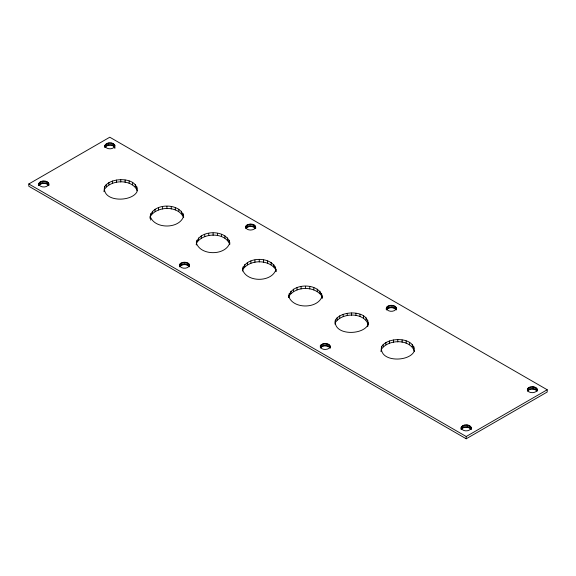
<?xml version="1.0" encoding="UTF-8"?>
<svg xmlns="http://www.w3.org/2000/svg" width="576" height="576" viewBox="0 0 576 576"><rect width="100%" height="100%" fill="white"/><g stroke="black" fill="none" stroke-linecap="round" stroke-linejoin="round"><path stroke-width="0.86" d="M38.722 185.515C37.634 179.51 49.932 179.489 48.845 185.501M48.845 183.989C47.65 187.985 39.902 188.006 38.722 183.996M104.839 145.822C106.027 141.826 113.782 141.804 114.962 145.814C113.774 149.81 106.02 149.832 104.839 145.822L104.839 147.341M104.544 186.912C102.161 202.14 131.206 202.334 136.937 191.894C139.313 176.666 110.268 176.472 104.544 186.912L103.961 191.693M150.703 213.566L150.127 218.347C150.322 202.284 182.405 201.953 183.679 217.555M183.679 216.036C179.741 229.291 154.051 229.363 150.127 216.072M179.438 266.76C178.358 260.755 190.656 260.734 189.562 266.746M189.562 265.234C188.374 269.23 180.626 269.251 179.438 265.241M196.87 240.221L196.294 245.002C196.488 228.938 228.571 228.607 229.846 244.21M229.846 242.69C225.907 255.946 200.218 256.018 196.294 242.726M245.736 226.31C245.376 230.89 253.505 231.091 255.506 227.815C255.866 223.236 247.738 223.042 245.736 226.31L245.736 228.586C247.882 225.641 253.361 225.619 255.514 228.578L255.514 226.303M242.46 270.893C243.756 255.334 275.839 255.514 276.012 271.62L275.45 266.839M242.654 270.821L243.036 266.875M276.012 269.345C272.074 282.6 246.377 282.672 242.46 269.381M288.626 297.547C289.922 281.988 322.006 282.168 322.178 298.274L321.617 293.494M288.821 297.468L289.202 293.53M322.178 295.999C318.233 309.254 292.543 309.326 288.626 296.035M320.335 345.73C319.975 350.309 328.104 350.51 330.113 347.234C330.466 342.655 322.337 342.454 320.335 345.73L320.335 347.249M335.369 320.177C332.993 335.412 362.038 335.599 367.769 325.159C370.145 309.931 341.1 309.744 335.369 320.177L334.987 324.122M386.28 309.83C385.193 303.826 397.498 303.804 396.403 309.816M381.535 346.831C379.159 362.066 408.204 362.254 413.935 351.814C416.311 336.586 387.266 336.391 381.535 346.831L380.959 351.612M396.403 308.304C395.215 312.3 387.461 312.322 386.28 308.311M461.117 429.379C460.03 423.382 472.334 423.36 471.24 429.372M471.24 427.86C470.052 431.856 462.298 431.878 461.117 427.867M527.414 388.937C527.054 393.516 535.183 393.71 537.185 390.442C537.545 385.862 529.416 385.661 527.414 388.937L527.414 391.212C529.56 388.267 535.039 388.246 537.192 391.198M48.672 183.233L48.672 185.508C46.519 182.549 41.047 182.57 38.894 185.515L38.894 183.24M114.962 148.09C113.746 144.223 107.15 144.281 105.012 147.341L105.012 145.066M104.544 189.187C111.593 179.201 132.329 178.949 137.326 190.822M150.703 215.842C157.759 205.855 178.495 205.603 183.492 217.476M196.87 242.489C203.926 232.51 224.662 232.25 229.658 244.13M189.396 264.478L189.396 266.746C187.243 263.794 181.764 263.815 179.618 266.76L179.618 264.485M243.036 269.143C250.164 259.38 268.322 259.322 275.45 269.114M289.202 295.798C296.33 286.034 314.489 285.977 321.617 295.769M335.369 322.452C342.454 312.3 364.306 312.12 368.345 324.929L368.345 322.654M320.335 348.005C322.488 345.06 327.967 345.038 330.113 347.99L330.113 345.722M396.23 307.548L396.23 309.816C394.085 306.864 388.606 306.886 386.453 309.83L386.453 307.555M381.535 349.106C388.62 338.954 410.472 338.774 414.511 351.583M471.067 427.104L471.067 429.372C468.922 426.42 463.442 426.434 461.29 429.386L461.29 427.111M28.8 183.974L109.786 137.218L547.2 389.758L547.2 392.026L466.214 438.782L28.8 186.242L28.8 183.974L466.214 436.514L547.2 389.758M537.192 388.93L537.192 390.442M536.688 388.224L536.688 390.492M535.882 387.619L535.882 389.894M534.838 387.158L534.838 389.426M533.614 386.863L533.614 389.138M532.31 386.77L532.31 389.038M531 386.87L531 389.138M529.776 387.158L529.776 389.434M528.725 387.626L528.725 389.902M527.918 388.231L527.918 390.506M470.563 426.398L470.563 428.666M469.764 425.794L469.764 428.062M468.72 425.326L468.72 427.601M467.496 425.038L467.496 427.313M466.186 424.937L466.186 427.212M466.214 436.514L466.214 438.782M464.875 425.038L464.875 427.313M463.658 425.333L463.658 427.608M462.607 425.801L462.607 428.069M461.801 426.406L461.801 428.681M413.95 346.802L413.95 349.07M412.279 344.47L412.279 346.738M409.615 342.461L409.615 344.736M406.145 340.927L406.145 343.202M402.106 339.962L402.106 342.238M397.764 339.638L397.764 341.914M395.734 306.842L395.734 309.118M394.927 306.238L394.927 308.513M393.883 305.777L393.883 308.045M393.422 339.97L393.422 342.245M392.659 305.482L392.659 307.757M391.349 305.388L391.349 307.656M390.038 305.489L390.038 307.757M389.369 340.942L389.369 343.217M388.822 305.777L388.822 308.052M387.77 306.245L387.77 308.52M386.964 306.85L386.964 309.125M385.891 342.49L385.891 344.758M383.22 344.498L383.22 346.766M367.783 320.148L367.783 322.423M367.769 325.159L367.769 326.678M366.113 317.815L366.113 320.083M363.449 315.806L363.449 318.082M359.986 314.273L359.986 316.548M355.939 313.308L355.939 315.583M351.598 312.984L351.598 315.259M347.256 313.322L347.256 315.59M343.202 314.287L343.202 316.562M339.725 315.835L339.725 318.103M337.054 317.844L337.054 320.112M330.286 346.478L330.286 347.99M329.609 345.017L329.609 347.292M328.81 344.412L328.81 346.687M327.758 343.951L327.758 346.219M326.542 343.656L326.542 345.931M325.231 343.562L325.231 345.83M323.921 343.663L323.921 345.931M322.697 343.951L322.697 346.226M321.653 344.419L321.653 346.694M320.846 345.024L320.846 347.299M319.946 291.161L319.946 293.429M317.29 289.159L317.29 291.427M313.819 287.618L313.819 289.894M309.773 286.654L309.773 288.929M305.431 286.33L305.431 288.605M301.09 286.668L301.09 288.936M297.036 287.64L297.036 289.908M293.558 289.181L293.558 291.456M290.887 291.19L290.887 293.465M273.78 264.506L273.78 266.782M271.123 262.505L271.123 264.773M267.653 260.964L267.653 263.239M263.606 260.006L263.606 262.274M259.265 259.675L259.265 261.95M255.686 227.059L255.686 228.571M255.01 225.598L255.01 227.873M254.923 260.014L254.923 262.282M254.21 224.993L254.21 227.268M253.159 224.532L253.159 226.8M251.942 224.237L251.942 226.512M250.877 260.986L250.877 263.254M250.632 224.143L250.632 226.411M249.322 224.244L249.322 226.512M248.098 224.532L248.098 226.807M247.392 262.526L247.392 264.802M247.046 225L247.046 227.275M246.24 225.605L246.24 227.88M244.721 264.535L244.721 266.81M229.284 240.185L229.284 242.46M227.614 237.852L227.614 240.127M224.957 235.85L224.957 238.118M221.486 234.31L221.486 236.585M217.44 233.352L217.44 235.62M213.098 233.021L213.098 235.296M208.757 233.359L208.757 235.627M204.71 234.331L204.71 236.599M201.226 235.872L201.226 238.147M198.554 237.881L198.554 240.156M188.892 263.772L188.892 266.047M188.086 263.167L188.086 265.442M187.042 262.706L187.042 264.974M185.818 262.411L185.818 264.686M184.507 262.318L184.507 264.586M183.197 262.418L183.197 264.686M183.118 213.53L183.118 215.806M181.98 262.706L181.98 264.982M181.447 211.198L181.447 213.473M180.929 263.174L180.929 265.45M180.122 263.779L180.122 266.054M178.79 209.196L178.79 211.471M175.32 207.662L175.32 209.93M171.274 206.698L171.274 208.966M166.932 206.374L166.932 208.642M162.59 206.705L162.59 208.98M158.544 207.677L158.544 209.952M155.059 209.218L155.059 211.493M152.388 211.226L152.388 213.502M150.689 218.578L150.689 220.097M136.951 186.876L136.951 189.151M135.281 184.543L135.281 186.818M132.624 182.542L132.624 184.817M129.154 181.008L129.154 183.276M125.107 180.043L125.107 182.311M120.766 179.719L120.766 181.987M116.424 180.05L116.424 182.326M114.79 145.058L114.79 148.082M114.286 144.353L114.286 146.628M113.486 143.748L113.486 146.023M112.442 143.287L112.442 145.555M112.378 181.022L112.378 183.298M111.218 142.992L111.218 145.267M109.908 142.898L109.908 145.166M108.893 182.563L108.893 184.838M108.598 142.999L108.598 145.267M107.381 143.294L107.381 145.562M106.33 143.755L106.33 146.03M106.222 184.572L106.222 186.847M105.523 144.36L105.523 146.635M48.168 182.527L48.168 184.802M47.369 181.922L47.369 184.198M46.318 181.462L46.318 183.73M45.101 181.166L45.101 183.442M43.79 181.073L43.79 183.341M42.48 181.174L42.48 183.442M41.256 181.462L41.256 183.737M40.205 181.93L40.205 184.205M39.398 182.534L39.398 184.81"/></g></svg>
